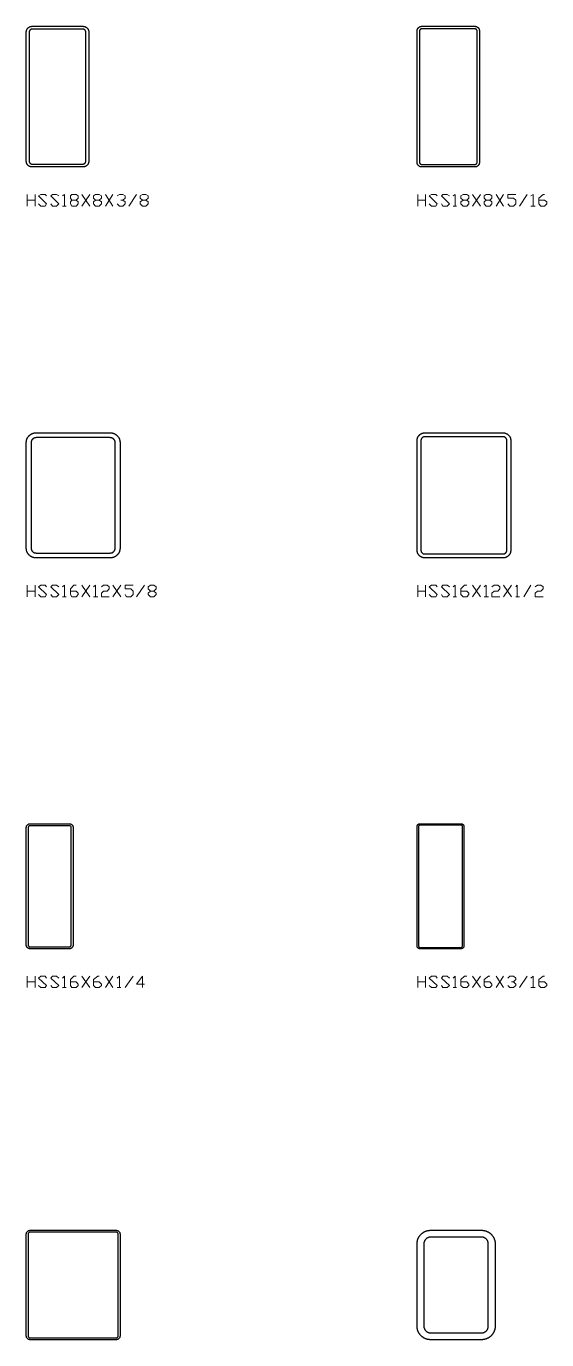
# Model space of a CAD drawing. Header units: inches. Extents: x 0 to 975, y -1305 to 34.
# Drawn here: x 250 to 316.6, y -450 to -282 of the extents above; entities that cross this region are included whole.
import ezdxf

# ---------------------------------------------------------------- set-up
doc = ezdxf.new("R2010")
doc.units = ezdxf.units.IN
doc.header["$MEASUREMENT"] = 0
doc.layers.add('AISC_STEEL', color=7, linetype='Continuous')

msp = doc.modelspace()

# ---------------------------------------------------------------- linework, layer by layer
at = {"color": 3, "lineweight": 0}
for p, q in [((250.11, -305), (250.11, -303.52)), ((251.12, -303.52), (251.12, -305)), ((257.12, -303.52), (258.13, -305)), ((257.12, -305), (258.13, -303.52)), ((260.16, -303.52), (261.08, -305)), ((260.16, -305), (261.08, -303.52)), ((263.11, -305), (264.12, -303.52)), ((300.09, -305), (300.09, -303.52)), ((301.1, -303.52), (301.1, -305)), ((307.1, -303.52), (308.11, -305)), ((307.1, -305), (308.11, -303.52)), ((310.14, -303.52), (311.06, -305)), ((310.14, -305), (311.06, -303.52)), ((313.09, -305), (314.11, -303.52)), ((250.11, -304.26), (251.12, -304.26)), ((254.63, -305), (255.09, -305)), ((300.09, -304.26), (301.1, -304.26)), ((304.61, -305), (305.07, -305)), ((314.57, -305), (315.12, -305)), ((250.11, -354.98), (250.11, -353.5)), ((250.11, -354.24), (251.12, -354.24)), ((251.12, -353.5), (251.12, -354.98)), ((257.12, -353.5), (258.13, -354.98)), ((257.12, -354.98), (258.13, -353.5)), ((261.08, -353.5), (262.1, -354.98)), ((261.08, -354.98), (262.1, -353.5)), ((264.12, -354.98), (265.14, -353.5)), ((300.09, -354.98), (300.09, -353.5)), ((300.09, -354.24), (301.1, -354.24)), ((301.1, -353.5), (301.1, -354.98)), ((307.1, -353.5), (308.11, -354.98)), ((307.1, -354.98), (308.11, -353.5)), ((311.06, -353.5), (312.08, -354.98)), ((311.06, -354.98), (312.08, -353.5)), ((313.65, -354.98), (314.57, -353.5)), ((254.63, -354.98), (255.09, -354.98)), ((258.59, -354.98), (259.14, -354.98)), ((304.61, -354.98), (305.07, -354.98)), ((308.57, -354.98), (309.13, -354.98)), ((312.63, -354.98), (313.09, -354.98)), ((250.11, -404.96), (250.11, -403.48)), ((250.11, -404.22), (251.12, -404.22)), ((251.12, -403.48), (251.12, -404.96)), ((257.12, -403.48), (258.13, -404.96)), ((257.12, -404.96), (258.13, -403.48)), ((260.16, -403.48), (261.08, -404.96)), ((260.16, -404.96), (261.08, -403.48)), ((262.65, -404.96), (263.66, -403.48)), ((300.09, -404.96), (300.09, -403.48)), ((300.09, -404.22), (301.1, -404.22)), ((301.1, -403.48), (301.1, -404.96)), ((307.1, -403.48), (308.11, -404.96)), ((307.1, -404.96), (308.11, -403.48)), ((310.14, -403.48), (311.06, -404.96)), ((310.14, -404.96), (311.06, -403.48)), ((313.09, -404.96), (314.11, -403.48)), ((254.63, -404.96), (255.09, -404.96)), ((261.63, -404.96), (262.1, -404.96)), ((304.61, -404.96), (305.07, -404.96)), ((314.57, -404.96), (315.12, -404.96))]:
    msp.add_line(p, q, dxfattribs=at)
for points in [[(251.58, -304.72), (251.86, -305), (252.41, -305), (252.6, -304.72), (251.58, -303.7), (251.86, -303.52), (252.41, -303.52), (252.6, -303.7)], [(253.15, -304.72), (253.34, -305), (253.89, -305), (254.17, -304.72), (253.15, -303.7), (253.34, -303.52), (253.89, -303.52), (254.17, -303.7)], [(254.63, -303.7), (254.9, -303.52), (254.9, -305)], [(256.38, -304.26), (256.66, -304.44), (256.66, -304.72), (256.38, -305), (255.83, -305), (255.64, -304.72), (255.64, -304.44), (255.83, -304.26), (256.38, -304.26), (256.66, -303.98), (256.66, -303.7), (256.38, -303.52), (255.83, -303.52), (255.64, -303.7), (255.64, -303.98), (255.83, -304.26)], [(259.33, -304.26), (259.61, -304.44), (259.61, -304.72), (259.33, -305), (258.87, -305), (258.59, -304.72), (258.59, -304.44), (258.87, -304.26), (259.33, -304.26), (259.61, -303.98), (259.61, -303.7), (259.33, -303.52), (258.87, -303.52), (258.59, -303.7), (258.59, -303.98), (258.87, -304.26)], [(261.63, -303.7), (261.91, -303.52), (262.37, -303.52), (262.65, -303.7), (262.65, -303.98), (262.37, -304.26), (262.1, -304.26)], [(265.32, -304.26), (265.6, -304.44), (265.6, -304.72), (265.32, -305), (264.86, -305), (264.59, -304.72), (264.59, -304.44), (264.86, -304.26), (265.32, -304.26), (265.6, -303.98), (265.6, -303.7), (265.32, -303.52), (264.86, -303.52), (264.59, -303.7), (264.59, -303.98), (264.86, -304.26)], [(301.56, -304.72), (301.84, -305), (302.39, -305), (302.58, -304.72), (301.56, -303.7), (301.84, -303.52), (302.39, -303.52), (302.58, -303.7)], [(303.13, -304.72), (303.32, -305), (303.87, -305), (304.15, -304.72), (303.13, -303.7), (303.32, -303.52), (303.87, -303.52), (304.15, -303.7)], [(304.61, -303.7), (304.88, -303.52), (304.88, -305)], [(306.36, -304.26), (306.64, -304.44), (306.64, -304.72), (306.36, -305), (305.9, -305), (305.62, -304.72), (305.62, -304.44), (305.9, -304.26), (306.36, -304.26), (306.64, -303.98), (306.64, -303.7), (306.36, -303.52), (305.9, -303.52), (305.62, -303.7), (305.62, -303.98), (305.9, -304.26)], [(309.31, -304.26), (309.59, -304.44), (309.59, -304.72), (309.31, -305), (308.85, -305), (308.57, -304.72), (308.57, -304.44), (308.85, -304.26), (309.31, -304.26), (309.59, -303.98), (309.59, -303.7), (309.31, -303.52), (308.85, -303.52), (308.57, -303.7), (308.57, -303.98), (308.85, -304.26)], [(311.62, -304.72), (311.89, -305), (312.35, -305), (312.63, -304.72), (312.63, -304.26), (312.35, -303.98), (311.62, -303.98), (311.62, -303.52), (312.63, -303.52)], [(314.57, -303.7), (314.84, -303.52), (314.84, -305)], [(315.58, -304.26), (316.32, -304.26), (316.6, -304.44), (316.6, -304.72), (316.32, -305), (315.86, -305), (315.58, -304.72), (315.58, -303.98), (316.13, -303.52), (316.32, -303.52)], [(262.37, -304.26), (262.65, -304.44), (262.65, -304.72), (262.37, -305), (261.91, -305), (261.63, -304.72)], [(251.58, -354.7), (251.86, -354.98), (252.41, -354.98), (252.6, -354.7), (251.58, -353.69), (251.86, -353.5), (252.41, -353.5), (252.6, -353.69)], [(253.15, -354.7), (253.34, -354.98), (253.89, -354.98), (254.17, -354.7), (253.15, -353.69), (253.34, -353.5), (253.89, -353.5), (254.17, -353.69)], [(254.63, -353.69), (254.9, -353.5), (254.9, -354.98)], [(255.64, -354.24), (256.38, -354.24), (256.66, -354.52), (256.66, -354.7), (256.38, -354.98), (255.83, -354.98), (255.64, -354.7), (255.64, -353.96), (256.1, -353.5), (256.38, -353.5)], [(258.59, -353.69), (258.87, -353.5), (258.87, -354.98)], [(259.61, -353.69), (259.88, -353.5), (260.34, -353.5), (260.62, -353.69), (260.62, -353.96), (260.34, -354.24), (259.88, -354.24), (259.61, -354.52), (259.61, -354.98), (260.62, -354.98)], [(262.65, -354.7), (262.83, -354.98), (263.39, -354.98), (263.66, -354.7), (263.66, -354.24), (263.39, -353.96), (262.65, -353.96), (262.65, -353.5), (263.66, -353.5)], [(266.34, -354.24), (266.61, -354.52), (266.61, -354.7), (266.34, -354.98), (265.88, -354.98), (265.6, -354.7), (265.6, -354.52), (265.88, -354.24), (266.34, -354.24), (266.61, -353.96), (266.61, -353.69), (266.34, -353.5), (265.88, -353.5), (265.6, -353.69), (265.6, -353.96), (265.88, -354.24)], [(301.56, -354.7), (301.84, -354.98), (302.39, -354.98), (302.58, -354.7), (301.56, -353.69), (301.84, -353.5), (302.39, -353.5), (302.58, -353.69)], [(303.13, -354.7), (303.32, -354.98), (303.87, -354.98), (304.15, -354.7), (303.13, -353.69), (303.32, -353.5), (303.87, -353.5), (304.15, -353.69)], [(304.61, -353.69), (304.88, -353.5), (304.88, -354.98)], [(305.62, -354.24), (306.36, -354.24), (306.64, -354.52), (306.64, -354.7), (306.36, -354.98), (305.9, -354.98), (305.62, -354.7), (305.62, -353.96), (306.08, -353.5), (306.36, -353.5)], [(308.57, -353.69), (308.85, -353.5), (308.85, -354.98)], [(309.59, -353.69), (309.86, -353.5), (310.33, -353.5), (310.6, -353.69), (310.6, -353.96), (310.33, -354.24), (309.86, -354.24), (309.59, -354.52), (309.59, -354.98), (310.6, -354.98)], [(312.63, -353.69), (312.82, -353.5), (312.82, -354.98)], [(315.12, -353.69), (315.4, -353.5), (315.86, -353.5), (316.13, -353.69), (316.13, -353.96), (315.86, -354.24), (315.4, -354.24), (315.12, -354.52), (315.12, -354.98), (316.13, -354.98)], [(251.58, -404.68), (251.86, -404.96), (252.41, -404.96), (252.6, -404.68), (251.58, -403.76), (251.86, -403.48), (252.41, -403.48), (252.6, -403.76)], [(253.15, -404.68), (253.34, -404.96), (253.89, -404.96), (254.17, -404.68), (253.15, -403.76), (253.34, -403.48), (253.89, -403.48), (254.17, -403.76)], [(254.63, -403.76), (254.9, -403.48), (254.9, -404.96)], [(255.64, -404.22), (256.38, -404.22), (256.66, -404.5), (256.66, -404.68), (256.38, -404.96), (255.83, -404.96), (255.64, -404.68), (255.64, -403.94), (256.1, -403.48), (256.38, -403.48)], [(258.59, -404.22), (259.33, -404.22), (259.61, -404.5), (259.61, -404.68), (259.33, -404.96), (258.87, -404.96), (258.59, -404.68), (258.59, -403.94), (259.14, -403.48), (259.33, -403.48)], [(261.63, -403.76), (261.91, -403.48), (261.91, -404.96)], [(265.14, -404.5), (264.12, -404.5), (264.86, -403.48), (264.86, -404.96)], [(301.56, -404.68), (301.84, -404.96), (302.39, -404.96), (302.58, -404.68), (301.56, -403.76), (301.84, -403.48), (302.39, -403.48), (302.58, -403.76)], [(303.13, -404.68), (303.32, -404.96), (303.87, -404.96), (304.15, -404.68), (303.13, -403.76), (303.32, -403.48), (303.87, -403.48), (304.15, -403.76)], [(304.61, -403.76), (304.88, -403.48), (304.88, -404.96)], [(305.62, -404.22), (306.36, -404.22), (306.64, -404.5), (306.64, -404.68), (306.36, -404.96), (305.9, -404.96), (305.62, -404.68), (305.62, -403.94), (306.08, -403.48), (306.36, -403.48)], [(308.57, -404.22), (309.31, -404.22), (309.59, -404.5), (309.59, -404.68), (309.31, -404.96), (308.85, -404.96), (308.57, -404.68), (308.57, -403.94), (309.13, -403.48), (309.31, -403.48)], [(311.62, -403.76), (311.89, -403.48), (312.35, -403.48), (312.63, -403.76), (312.63, -403.94), (312.35, -404.22), (312.08, -404.22)], [(312.35, -404.22), (312.63, -404.5), (312.63, -404.68), (312.35, -404.96), (311.89, -404.96), (311.62, -404.68)], [(314.57, -403.76), (314.84, -403.48), (314.84, -404.96)], [(315.58, -404.22), (316.32, -404.22), (316.6, -404.5), (316.6, -404.68), (316.32, -404.96), (315.86, -404.96), (315.58, -404.68), (315.58, -403.94), (316.13, -403.48), (316.32, -403.48)]]:
    msp.add_lwpolyline(points, dxfattribs=at)
at = {"layer": 'AISC_STEEL'}
for points in [[(257.25, -282), (257.28, -282), (257.31, -282), (257.34, -282.01), (257.37, -282.01), (257.4, -282.01), (257.43, -282.02), (257.45, -282.03), (257.48, -282.04), (257.51, -282.05), (257.54, -282.06), (257.56, -282.07), (257.59, -282.08), (257.62, -282.1), (257.64, -282.11), (257.67, -282.13), (257.69, -282.14), (257.71, -282.16), (257.74, -282.18), (257.76, -282.2), (257.78, -282.22), (257.8, -282.24), (257.82, -282.26), (257.84, -282.29), (257.86, -282.31), (257.87, -282.33), (257.89, -282.36), (257.9, -282.38), (257.92, -282.41), (257.93, -282.44), (257.94, -282.46), (257.95, -282.49), (257.96, -282.52), (257.97, -282.55), (257.98, -282.57), (257.99, -282.6), (257.99, -282.63), (257.99, -282.66), (258, -282.69), (258, -282.72), (258, -282.75), (258, -299.25), (258, -299.28), (258, -299.31), (257.99, -299.34), (257.99, -299.37), (257.99, -299.4), (257.98, -299.43), (257.97, -299.45), (257.96, -299.48), (257.95, -299.51), (257.94, -299.54), (257.93, -299.56), (257.92, -299.59), (257.9, -299.62), (257.89, -299.64), (257.87, -299.67), (257.86, -299.69), (257.84, -299.71), (257.82, -299.74), (257.8, -299.76), (257.78, -299.78), (257.76, -299.8), (257.74, -299.82), (257.71, -299.84), (257.69, -299.86), (257.67, -299.87), (257.64, -299.89), (257.62, -299.9), (257.59, -299.92), (257.56, -299.93), (257.54, -299.94), (257.51, -299.95), (257.48, -299.96), (257.45, -299.97), (257.43, -299.98), (257.4, -299.99), (257.37, -299.99), (257.34, -299.99), (257.31, -300), (257.28, -300), (257.25, -300), (250.75, -300), (250.72, -300), (250.69, -300), (250.66, -299.99), (250.63, -299.99), (250.6, -299.99), (250.57, -299.98), (250.55, -299.97), (250.52, -299.96), (250.49, -299.95), (250.46, -299.94), (250.44, -299.93), (250.41, -299.92), (250.38, -299.9), (250.36, -299.89), (250.33, -299.87), (250.31, -299.86), (250.29, -299.84), (250.26, -299.82), (250.24, -299.8), (250.22, -299.78), (250.2, -299.76), (250.18, -299.74), (250.16, -299.71), (250.14, -299.69), (250.13, -299.67), (250.11, -299.64), (250.1, -299.62), (250.08, -299.59), (250.07, -299.56), (250.06, -299.54), (250.05, -299.51), (250.04, -299.48), (250.03, -299.45), (250.02, -299.43), (250.01, -299.4), (250.01, -299.37), (250.01, -299.34), (250, -299.31), (250, -299.28), (250, -299.25), (250, -282.75), (250, -282.72), (250, -282.69), (250.01, -282.66), (250.01, -282.63), (250.01, -282.6), (250.02, -282.57), (250.03, -282.55), (250.04, -282.52), (250.05, -282.49), (250.06, -282.46), (250.07, -282.44), (250.08, -282.41), (250.1, -282.38), (250.11, -282.36), (250.13, -282.33), (250.14, -282.31), (250.16, -282.29), (250.18, -282.26), (250.2, -282.24), (250.22, -282.22), (250.24, -282.2), (250.26, -282.18), (250.29, -282.16), (250.31, -282.14), (250.33, -282.13), (250.36, -282.11), (250.38, -282.1), (250.41, -282.08), (250.44, -282.07), (250.46, -282.06), (250.49, -282.05), (250.52, -282.04), (250.55, -282.03), (250.57, -282.02), (250.6, -282.01), (250.63, -282.01), (250.66, -282.01), (250.69, -282), (250.72, -282), (250.75, -282)], [(307.38, -282), (307.4, -282), (307.43, -282), (307.46, -282.01), (307.49, -282.01), (307.52, -282.02), (307.55, -282.03), (307.58, -282.03), (307.61, -282.04), (307.63, -282.06), (307.66, -282.07), (307.69, -282.08), (307.71, -282.1), (307.74, -282.12), (307.76, -282.13), (307.78, -282.15), (307.81, -282.17), (307.83, -282.19), (307.85, -282.22), (307.87, -282.24), (307.88, -282.26), (307.9, -282.29), (307.92, -282.31), (307.93, -282.34), (307.94, -282.37), (307.96, -282.39), (307.97, -282.42), (307.97, -282.45), (307.98, -282.48), (307.99, -282.51), (307.99, -282.54), (308, -282.57), (308, -282.6), (308, -282.62), (308, -299.38), (308, -299.4), (308, -299.43), (307.99, -299.46), (307.99, -299.49), (307.98, -299.52), (307.97, -299.55), (307.97, -299.58), (307.96, -299.61), (307.94, -299.63), (307.93, -299.66), (307.92, -299.69), (307.9, -299.71), (307.88, -299.74), (307.87, -299.76), (307.85, -299.78), (307.83, -299.81), (307.81, -299.83), (307.78, -299.85), (307.76, -299.87), (307.74, -299.88), (307.71, -299.9), (307.69, -299.92), (307.66, -299.93), (307.63, -299.94), (307.61, -299.96), (307.58, -299.97), (307.55, -299.97), (307.52, -299.98), (307.49, -299.99), (307.46, -299.99), (307.43, -300), (307.4, -300), (307.38, -300), (300.62, -300), (300.6, -300), (300.57, -300), (300.54, -299.99), (300.51, -299.99), (300.48, -299.98), (300.45, -299.97), (300.42, -299.97), (300.39, -299.96), (300.37, -299.94), (300.34, -299.93), (300.31, -299.92), (300.29, -299.9), (300.26, -299.88), (300.24, -299.87), (300.22, -299.85), (300.19, -299.83), (300.17, -299.81), (300.15, -299.78), (300.13, -299.76), (300.12, -299.74), (300.1, -299.71), (300.08, -299.69), (300.07, -299.66), (300.06, -299.63), (300.04, -299.61), (300.03, -299.58), (300.03, -299.55), (300.02, -299.52), (300.01, -299.49), (300.01, -299.46), (300, -299.43), (300, -299.4), (300, -299.38), (300, -282.62), (300, -282.6), (300, -282.57), (300.01, -282.54), (300.01, -282.51), (300.02, -282.48), (300.03, -282.45), (300.03, -282.42), (300.04, -282.39), (300.06, -282.37), (300.07, -282.34), (300.08, -282.31), (300.1, -282.29), (300.12, -282.26), (300.13, -282.24), (300.15, -282.22), (300.17, -282.19), (300.19, -282.17), (300.22, -282.15), (300.24, -282.13), (300.26, -282.12), (300.29, -282.1), (300.31, -282.08), (300.34, -282.07), (300.37, -282.06), (300.39, -282.04), (300.42, -282.03), (300.45, -282.03), (300.48, -282.02), (300.51, -282.01), (300.54, -282.01), (300.57, -282), (300.6, -282), (300.62, -282)], [(250.75, -282.38), (250.72, -282.38), (250.69, -282.38), (250.66, -282.39), (250.63, -282.39), (250.61, -282.4), (250.58, -282.42), (250.55, -282.43), (250.53, -282.45), (250.51, -282.46), (250.48, -282.48), (250.46, -282.51), (250.45, -282.53), (250.43, -282.55), (250.42, -282.58), (250.4, -282.61), (250.39, -282.63), (250.39, -282.66), (250.38, -282.69), (250.38, -282.72), (250.38, -282.75), (250.38, -299.25), (250.38, -299.28), (250.38, -299.31), (250.39, -299.34), (250.39, -299.37), (250.4, -299.39), (250.42, -299.42), (250.43, -299.45), (250.45, -299.47), (250.46, -299.49), (250.48, -299.52), (250.51, -299.54), (250.53, -299.55), (250.55, -299.57), (250.58, -299.58), (250.61, -299.6), (250.63, -299.61), (250.66, -299.61), (250.69, -299.62), (250.72, -299.62), (250.75, -299.62), (257.25, -299.62), (257.28, -299.62), (257.31, -299.62), (257.34, -299.61), (257.37, -299.61), (257.39, -299.6), (257.42, -299.58), (257.45, -299.57), (257.47, -299.55), (257.49, -299.54), (257.52, -299.52), (257.54, -299.49), (257.55, -299.47), (257.57, -299.45), (257.58, -299.42), (257.6, -299.39), (257.61, -299.37), (257.61, -299.34), (257.62, -299.31), (257.62, -299.28), (257.62, -299.25), (257.62, -282.75), (257.62, -282.72), (257.62, -282.69), (257.61, -282.66), (257.61, -282.63), (257.6, -282.61), (257.58, -282.58), (257.57, -282.55), (257.55, -282.53), (257.54, -282.51), (257.52, -282.48), (257.49, -282.46), (257.47, -282.45), (257.45, -282.43), (257.42, -282.42), (257.39, -282.4), (257.37, -282.39), (257.34, -282.39), (257.31, -282.38), (257.28, -282.38), (257.25, -282.38)], [(300.62, -282.31), (300.6, -282.31), (300.57, -282.32), (300.54, -282.32), (300.51, -282.33), (300.49, -282.35), (300.46, -282.36), (300.44, -282.38), (300.41, -282.39), (300.39, -282.41), (300.38, -282.44), (300.36, -282.46), (300.35, -282.49), (300.33, -282.51), (300.32, -282.54), (300.32, -282.57), (300.31, -282.6), (300.31, -282.62), (300.31, -299.38), (300.31, -299.4), (300.32, -299.43), (300.32, -299.46), (300.33, -299.49), (300.35, -299.51), (300.36, -299.54), (300.38, -299.56), (300.39, -299.59), (300.41, -299.61), (300.44, -299.62), (300.46, -299.64), (300.49, -299.65), (300.51, -299.67), (300.54, -299.68), (300.57, -299.68), (300.6, -299.69), (300.62, -299.69), (307.38, -299.69), (307.4, -299.69), (307.43, -299.68), (307.46, -299.68), (307.49, -299.67), (307.51, -299.65), (307.54, -299.64), (307.56, -299.62), (307.59, -299.61), (307.61, -299.59), (307.62, -299.56), (307.64, -299.54), (307.65, -299.51), (307.67, -299.49), (307.68, -299.46), (307.68, -299.43), (307.69, -299.4), (307.69, -299.38), (307.69, -282.62), (307.69, -282.6), (307.68, -282.57), (307.68, -282.54), (307.67, -282.51), (307.65, -282.49), (307.64, -282.46), (307.62, -282.44), (307.61, -282.41), (307.59, -282.39), (307.56, -282.38), (307.54, -282.36), (307.51, -282.35), (307.49, -282.33), (307.46, -282.32), (307.43, -282.32), (307.4, -282.31), (307.38, -282.31)], [(260.75, -334), (260.78, -334), (260.81, -334), (260.84, -334), (260.87, -334.01), (260.9, -334.01), (260.93, -334.01), (260.96, -334.02), (260.99, -334.02), (261.02, -334.03), (261.04, -334.04), (261.07, -334.04), (261.1, -334.05), (261.13, -334.06), (261.16, -334.07), (261.19, -334.08), (261.21, -334.09), (261.24, -334.1), (261.27, -334.11), (261.3, -334.13), (261.32, -334.14), (261.35, -334.15), (261.38, -334.17), (261.4, -334.18), (261.43, -334.2), (261.45, -334.21), (261.48, -334.23), (261.5, -334.25), (261.52, -334.27), (261.55, -334.29), (261.57, -334.31), (261.59, -334.33), (261.61, -334.35), (261.63, -334.37), (261.65, -334.39), (261.67, -334.41), (261.69, -334.43), (261.71, -334.45), (261.73, -334.48), (261.75, -334.5), (261.77, -334.52), (261.79, -334.55), (261.8, -334.57), (261.82, -334.6), (261.83, -334.62), (261.85, -334.65), (261.86, -334.68), (261.87, -334.7), (261.89, -334.73), (261.9, -334.76), (261.91, -334.79), (261.92, -334.81), (261.93, -334.84), (261.94, -334.87), (261.95, -334.9), (261.96, -334.93), (261.96, -334.96), (261.97, -334.98), (261.98, -335.01), (261.98, -335.04), (261.99, -335.07), (261.99, -335.1), (261.99, -335.13), (262, -335.16), (262, -335.19), (262, -335.22), (262, -335.25), (262, -348.75), (262, -348.78), (262, -348.81), (262, -348.84), (261.99, -348.87), (261.99, -348.9), (261.99, -348.93), (261.98, -348.96), (261.98, -348.99), (261.97, -349.02), (261.96, -349.04), (261.96, -349.07), (261.95, -349.1), (261.94, -349.13), (261.93, -349.16), (261.92, -349.19), (261.91, -349.21), (261.9, -349.24), (261.89, -349.27), (261.87, -349.3), (261.86, -349.32), (261.85, -349.35), (261.83, -349.38), (261.82, -349.4), (261.8, -349.43), (261.79, -349.45), (261.77, -349.48), (261.75, -349.5), (261.73, -349.52), (261.71, -349.55), (261.69, -349.57), (261.67, -349.59), (261.65, -349.61), (261.63, -349.63), (261.61, -349.65), (261.59, -349.67), (261.57, -349.69), (261.55, -349.71), (261.52, -349.73), (261.5, -349.75), (261.48, -349.77), (261.45, -349.79), (261.43, -349.8), (261.4, -349.82), (261.38, -349.83), (261.35, -349.85), (261.32, -349.86), (261.3, -349.87), (261.27, -349.89), (261.24, -349.9), (261.21, -349.91), (261.19, -349.92), (261.16, -349.93), (261.13, -349.94), (261.1, -349.95), (261.07, -349.96), (261.04, -349.96), (261.02, -349.97), (260.99, -349.98), (260.96, -349.98), (260.93, -349.99), (260.9, -349.99), (260.87, -349.99), (260.84, -350), (260.81, -350), (260.78, -350), (260.75, -350), (251.25, -350), (251.22, -350), (251.19, -350), (251.16, -350), (251.13, -349.99), (251.1, -349.99), (251.07, -349.99), (251.04, -349.98), (251.01, -349.98), (250.98, -349.97), (250.96, -349.96), (250.93, -349.96), (250.9, -349.95), (250.87, -349.94), (250.84, -349.93), (250.81, -349.92), (250.79, -349.91), (250.76, -349.9), (250.73, -349.89), (250.7, -349.87), (250.68, -349.86), (250.65, -349.85), (250.62, -349.83), (250.6, -349.82), (250.57, -349.8), (250.55, -349.79), (250.52, -349.77), (250.5, -349.75), (250.48, -349.73), (250.45, -349.71), (250.43, -349.69), (250.41, -349.67), (250.39, -349.65), (250.37, -349.63), (250.35, -349.61), (250.33, -349.59), (250.31, -349.57), (250.29, -349.55), (250.27, -349.52), (250.25, -349.5), (250.23, -349.48), (250.21, -349.45), (250.2, -349.43), (250.18, -349.4), (250.17, -349.38), (250.15, -349.35), (250.14, -349.32), (250.13, -349.3), (250.11, -349.27), (250.1, -349.24), (250.09, -349.21), (250.08, -349.19), (250.07, -349.16), (250.06, -349.13), (250.05, -349.1), (250.04, -349.07), (250.04, -349.04), (250.03, -349.02), (250.02, -348.99), (250.02, -348.96), (250.01, -348.93), (250.01, -348.9), (250.01, -348.87), (250, -348.84), (250, -348.81), (250, -348.78), (250, -348.75), (250, -335.25), (250, -335.22), (250, -335.19), (250, -335.16), (250.01, -335.13), (250.01, -335.1), (250.01, -335.07), (250.02, -335.04), (250.02, -335.01), (250.03, -334.98), (250.04, -334.96), (250.04, -334.93), (250.05, -334.9), (250.06, -334.87), (250.07, -334.84), (250.08, -334.81), (250.09, -334.79), (250.1, -334.76), (250.11, -334.73), (250.13, -334.7), (250.14, -334.68), (250.15, -334.65), (250.17, -334.62), (250.18, -334.6), (250.2, -334.57), (250.21, -334.55), (250.23, -334.52), (250.25, -334.5), (250.27, -334.48), (250.29, -334.45), (250.31, -334.43), (250.33, -334.41), (250.35, -334.39), (250.37, -334.37), (250.39, -334.35), (250.41, -334.33), (250.43, -334.31), (250.45, -334.29), (250.48, -334.27), (250.5, -334.25), (250.52, -334.23), (250.55, -334.21), (250.57, -334.2), (250.6, -334.18), (250.62, -334.17), (250.65, -334.15), (250.68, -334.14), (250.7, -334.13), (250.73, -334.11), (250.76, -334.1), (250.79, -334.09), (250.81, -334.08), (250.84, -334.07), (250.87, -334.06), (250.9, -334.05), (250.93, -334.04), (250.96, -334.04), (250.98, -334.03), (251.01, -334.02), (251.04, -334.02), (251.07, -334.01), (251.1, -334.01), (251.13, -334.01), (251.16, -334), (251.19, -334), (251.22, -334), (251.25, -334)], [(311, -334), (311.03, -334), (311.06, -334), (311.09, -334), (311.12, -334.01), (311.15, -334.01), (311.18, -334.02), (311.21, -334.02), (311.23, -334.03), (311.26, -334.04), (311.29, -334.04), (311.32, -334.05), (311.35, -334.06), (311.38, -334.07), (311.4, -334.08), (311.43, -334.1), (311.46, -334.11), (311.48, -334.12), (311.51, -334.14), (311.53, -334.15), (311.56, -334.17), (311.58, -334.19), (311.61, -334.21), (311.63, -334.22), (311.65, -334.24), (311.67, -334.26), (311.7, -334.28), (311.72, -334.3), (311.74, -334.33), (311.76, -334.35), (311.78, -334.37), (311.79, -334.39), (311.81, -334.42), (311.83, -334.44), (311.85, -334.47), (311.86, -334.49), (311.88, -334.52), (311.89, -334.54), (311.9, -334.57), (311.92, -334.6), (311.93, -334.62), (311.94, -334.65), (311.95, -334.68), (311.96, -334.71), (311.96, -334.74), (311.97, -334.77), (311.98, -334.79), (311.98, -334.82), (311.99, -334.85), (311.99, -334.88), (312, -334.91), (312, -334.94), (312, -334.97), (312, -335), (312, -349), (312, -349.03), (312, -349.06), (312, -349.09), (311.99, -349.12), (311.99, -349.15), (311.98, -349.18), (311.98, -349.21), (311.97, -349.23), (311.96, -349.26), (311.96, -349.29), (311.95, -349.32), (311.94, -349.35), (311.93, -349.38), (311.92, -349.4), (311.9, -349.43), (311.89, -349.46), (311.88, -349.48), (311.86, -349.51), (311.85, -349.53), (311.83, -349.56), (311.81, -349.58), (311.79, -349.61), (311.78, -349.63), (311.76, -349.65), (311.74, -349.67), (311.72, -349.7), (311.7, -349.72), (311.67, -349.74), (311.65, -349.76), (311.63, -349.78), (311.61, -349.79), (311.58, -349.81), (311.56, -349.83), (311.53, -349.85), (311.51, -349.86), (311.48, -349.88), (311.46, -349.89), (311.43, -349.9), (311.4, -349.92), (311.38, -349.93), (311.35, -349.94), (311.32, -349.95), (311.29, -349.96), (311.26, -349.96), (311.23, -349.97), (311.21, -349.98), (311.18, -349.98), (311.15, -349.99), (311.12, -349.99), (311.09, -350), (311.06, -350), (311.03, -350), (311, -350), (301, -350), (300.97, -350), (300.94, -350), (300.91, -350), (300.88, -349.99), (300.85, -349.99), (300.82, -349.98), (300.79, -349.98), (300.77, -349.97), (300.74, -349.96), (300.71, -349.96), (300.68, -349.95), (300.65, -349.94), (300.62, -349.93), (300.6, -349.92), (300.57, -349.9), (300.54, -349.89), (300.52, -349.88), (300.49, -349.86), (300.47, -349.85), (300.44, -349.83), (300.42, -349.81), (300.39, -349.79), (300.37, -349.78), (300.35, -349.76), (300.33, -349.74), (300.3, -349.72), (300.28, -349.7), (300.26, -349.67), (300.24, -349.65), (300.22, -349.63), (300.21, -349.61), (300.19, -349.58), (300.17, -349.56), (300.15, -349.53), (300.14, -349.51), (300.12, -349.48), (300.11, -349.46), (300.1, -349.43), (300.08, -349.4), (300.07, -349.38), (300.06, -349.35), (300.05, -349.32), (300.04, -349.29), (300.04, -349.26), (300.03, -349.23), (300.02, -349.21), (300.02, -349.18), (300.01, -349.15), (300.01, -349.12), (300, -349.09), (300, -349.06), (300, -349.03), (300, -349), (300, -335), (300, -334.97), (300, -334.94), (300, -334.91), (300.01, -334.88), (300.01, -334.85), (300.02, -334.82), (300.02, -334.79), (300.03, -334.77), (300.04, -334.74), (300.04, -334.71), (300.05, -334.68), (300.06, -334.65), (300.07, -334.62), (300.08, -334.6), (300.1, -334.57), (300.11, -334.54), (300.12, -334.52), (300.14, -334.49), (300.15, -334.47), (300.17, -334.44), (300.19, -334.42), (300.21, -334.39), (300.22, -334.37), (300.24, -334.35), (300.26, -334.33), (300.28, -334.3), (300.3, -334.28), (300.33, -334.26), (300.35, -334.24), (300.37, -334.22), (300.39, -334.21), (300.42, -334.19), (300.44, -334.17), (300.47, -334.15), (300.49, -334.14), (300.52, -334.12), (300.54, -334.11), (300.57, -334.1), (300.6, -334.08), (300.62, -334.07), (300.65, -334.06), (300.68, -334.05), (300.71, -334.04), (300.74, -334.04), (300.77, -334.03), (300.79, -334.02), (300.82, -334.02), (300.85, -334.01), (300.88, -334.01), (300.91, -334), (300.94, -334), (300.97, -334), (301, -334)], [(251.25, -334.62), (251.22, -334.63), (251.19, -334.63), (251.16, -334.63), (251.13, -334.64), (251.1, -334.64), (251.07, -334.65), (251.05, -334.66), (251.02, -334.67), (250.99, -334.68), (250.96, -334.69), (250.94, -334.71), (250.91, -334.72), (250.89, -334.74), (250.86, -334.76), (250.84, -334.78), (250.82, -334.8), (250.8, -334.82), (250.78, -334.84), (250.76, -334.86), (250.74, -334.89), (250.72, -334.91), (250.71, -334.94), (250.69, -334.96), (250.68, -334.99), (250.67, -335.02), (250.66, -335.05), (250.65, -335.07), (250.64, -335.1), (250.64, -335.13), (250.63, -335.16), (250.63, -335.19), (250.63, -335.22), (250.62, -335.25), (250.62, -348.75), (250.63, -348.78), (250.63, -348.81), (250.63, -348.84), (250.64, -348.87), (250.64, -348.9), (250.65, -348.93), (250.66, -348.95), (250.67, -348.98), (250.68, -349.01), (250.69, -349.04), (250.71, -349.06), (250.72, -349.09), (250.74, -349.11), (250.76, -349.14), (250.78, -349.16), (250.8, -349.18), (250.82, -349.2), (250.84, -349.22), (250.86, -349.24), (250.89, -349.26), (250.91, -349.28), (250.94, -349.29), (250.96, -349.31), (250.99, -349.32), (251.02, -349.33), (251.05, -349.34), (251.07, -349.35), (251.1, -349.36), (251.13, -349.36), (251.16, -349.37), (251.19, -349.37), (251.22, -349.37), (251.25, -349.38), (260.75, -349.38), (260.78, -349.37), (260.81, -349.37), (260.84, -349.37), (260.87, -349.36), (260.9, -349.36), (260.93, -349.35), (260.95, -349.34), (260.98, -349.33), (261.01, -349.32), (261.04, -349.31), (261.06, -349.29), (261.09, -349.28), (261.11, -349.26), (261.14, -349.24), (261.16, -349.22), (261.18, -349.2), (261.2, -349.18), (261.22, -349.16), (261.24, -349.14), (261.26, -349.11), (261.28, -349.09), (261.29, -349.06), (261.31, -349.04), (261.32, -349.01), (261.33, -348.98), (261.34, -348.95), (261.35, -348.93), (261.36, -348.9), (261.36, -348.87), (261.37, -348.84), (261.37, -348.81), (261.37, -348.78), (261.38, -348.75), (261.38, -335.25), (261.37, -335.22), (261.37, -335.19), (261.37, -335.16), (261.36, -335.13), (261.36, -335.1), (261.35, -335.07), (261.34, -335.05), (261.33, -335.02), (261.32, -334.99), (261.31, -334.96), (261.29, -334.94), (261.28, -334.91), (261.26, -334.89), (261.24, -334.86), (261.22, -334.84), (261.2, -334.82), (261.18, -334.8), (261.16, -334.78), (261.14, -334.76), (261.11, -334.74), (261.09, -334.72), (261.06, -334.71), (261.04, -334.69), (261.01, -334.68), (260.98, -334.67), (260.95, -334.66), (260.93, -334.65), (260.9, -334.64), (260.87, -334.64), (260.84, -334.63), (260.81, -334.63), (260.78, -334.63), (260.75, -334.62)], [(301, -334.5), (300.97, -334.5), (300.94, -334.5), (300.91, -334.51), (300.88, -334.51), (300.86, -334.52), (300.83, -334.53), (300.8, -334.54), (300.78, -334.55), (300.75, -334.57), (300.73, -334.58), (300.7, -334.6), (300.68, -334.62), (300.66, -334.64), (300.64, -334.66), (300.62, -334.68), (300.6, -334.7), (300.58, -334.73), (300.57, -334.75), (300.55, -334.78), (300.54, -334.8), (300.53, -334.83), (300.52, -334.86), (300.51, -334.88), (300.51, -334.91), (300.5, -334.94), (300.5, -334.97), (300.5, -335), (300.5, -349), (300.5, -349.03), (300.5, -349.06), (300.51, -349.09), (300.51, -349.12), (300.52, -349.14), (300.53, -349.17), (300.54, -349.2), (300.55, -349.22), (300.57, -349.25), (300.58, -349.27), (300.6, -349.3), (300.62, -349.32), (300.64, -349.34), (300.66, -349.36), (300.68, -349.38), (300.7, -349.4), (300.73, -349.42), (300.75, -349.43), (300.78, -349.45), (300.8, -349.46), (300.83, -349.47), (300.86, -349.48), (300.88, -349.49), (300.91, -349.49), (300.94, -349.5), (300.97, -349.5), (301, -349.5), (311, -349.5), (311.03, -349.5), (311.06, -349.5), (311.09, -349.49), (311.12, -349.49), (311.14, -349.48), (311.17, -349.47), (311.2, -349.46), (311.22, -349.45), (311.25, -349.43), (311.27, -349.42), (311.3, -349.4), (311.32, -349.38), (311.34, -349.36), (311.36, -349.34), (311.38, -349.32), (311.4, -349.3), (311.42, -349.27), (311.43, -349.25), (311.45, -349.22), (311.46, -349.2), (311.47, -349.17), (311.48, -349.14), (311.49, -349.12), (311.49, -349.09), (311.5, -349.06), (311.5, -349.03), (311.5, -349), (311.5, -335), (311.5, -334.97), (311.5, -334.94), (311.49, -334.91), (311.49, -334.88), (311.48, -334.86), (311.47, -334.83), (311.46, -334.8), (311.45, -334.78), (311.43, -334.75), (311.42, -334.73), (311.4, -334.7), (311.38, -334.68), (311.36, -334.66), (311.34, -334.64), (311.32, -334.62), (311.3, -334.6), (311.27, -334.58), (311.25, -334.57), (311.22, -334.55), (311.2, -334.54), (311.17, -334.53), (311.14, -334.52), (311.12, -334.51), (311.09, -334.51), (311.06, -334.5), (311.03, -334.5), (311, -334.5)], [(255.5, -384), (255.53, -384), (255.56, -384), (255.59, -384.01), (255.62, -384.01), (255.64, -384.02), (255.67, -384.03), (255.7, -384.04), (255.72, -384.05), (255.75, -384.07), (255.77, -384.08), (255.8, -384.1), (255.82, -384.12), (255.84, -384.14), (255.86, -384.16), (255.88, -384.18), (255.9, -384.2), (255.92, -384.23), (255.93, -384.25), (255.95, -384.28), (255.96, -384.3), (255.97, -384.33), (255.98, -384.36), (255.99, -384.38), (255.99, -384.41), (256, -384.44), (256, -384.47), (256, -384.5), (256, -399.5), (256, -399.53), (256, -399.56), (255.99, -399.59), (255.99, -399.62), (255.98, -399.64), (255.97, -399.67), (255.96, -399.7), (255.95, -399.72), (255.93, -399.75), (255.92, -399.77), (255.9, -399.8), (255.88, -399.82), (255.86, -399.84), (255.84, -399.86), (255.82, -399.88), (255.8, -399.9), (255.77, -399.92), (255.75, -399.93), (255.72, -399.95), (255.7, -399.96), (255.67, -399.97), (255.64, -399.98), (255.62, -399.99), (255.59, -399.99), (255.56, -400), (255.53, -400), (255.5, -400), (250.5, -400), (250.47, -400), (250.44, -400), (250.41, -399.99), (250.38, -399.99), (250.36, -399.98), (250.33, -399.97), (250.3, -399.96), (250.28, -399.95), (250.25, -399.93), (250.23, -399.92), (250.2, -399.9), (250.18, -399.88), (250.16, -399.86), (250.14, -399.84), (250.12, -399.82), (250.1, -399.8), (250.08, -399.77), (250.07, -399.75), (250.05, -399.72), (250.04, -399.7), (250.03, -399.67), (250.02, -399.64), (250.01, -399.62), (250.01, -399.59), (250, -399.56), (250, -399.53), (250, -399.5), (250, -384.5), (250, -384.47), (250, -384.44), (250.01, -384.41), (250.01, -384.38), (250.02, -384.36), (250.03, -384.33), (250.04, -384.3), (250.05, -384.28), (250.07, -384.25), (250.08, -384.23), (250.1, -384.2), (250.12, -384.18), (250.14, -384.16), (250.16, -384.14), (250.18, -384.12), (250.2, -384.1), (250.23, -384.08), (250.25, -384.07), (250.28, -384.05), (250.3, -384.04), (250.33, -384.03), (250.36, -384.02), (250.38, -384.01), (250.41, -384.01), (250.44, -384), (250.47, -384), (250.5, -384)], [(250.5, -384.25), (250.47, -384.25), (250.44, -384.26), (250.42, -384.26), (250.39, -384.27), (250.37, -384.29), (250.34, -384.3), (250.32, -384.32), (250.3, -384.34), (250.29, -384.37), (250.27, -384.39), (250.26, -384.42), (250.26, -384.44), (250.25, -384.47), (250.25, -384.5), (250.25, -399.5), (250.25, -399.53), (250.26, -399.56), (250.26, -399.58), (250.27, -399.61), (250.29, -399.63), (250.3, -399.66), (250.32, -399.68), (250.34, -399.7), (250.37, -399.71), (250.39, -399.73), (250.42, -399.74), (250.44, -399.74), (250.47, -399.75), (250.5, -399.75), (255.5, -399.75), (255.53, -399.75), (255.56, -399.74), (255.58, -399.74), (255.61, -399.73), (255.63, -399.71), (255.66, -399.7), (255.68, -399.68), (255.7, -399.66), (255.71, -399.63), (255.73, -399.61), (255.74, -399.58), (255.74, -399.56), (255.75, -399.53), (255.75, -399.5), (255.75, -384.5), (255.75, -384.47), (255.74, -384.44), (255.74, -384.42), (255.73, -384.39), (255.71, -384.37), (255.7, -384.34), (255.68, -384.32), (255.66, -384.3), (255.63, -384.29), (255.61, -384.27), (255.58, -384.26), (255.56, -384.26), (255.53, -384.25), (255.5, -384.25)], [(305.62, -384), (305.65, -384), (305.68, -384), (305.71, -384.01), (305.74, -384.02), (305.77, -384.03), (305.8, -384.04), (305.82, -384.06), (305.85, -384.07), (305.87, -384.09), (305.89, -384.11), (305.91, -384.13), (305.93, -384.15), (305.94, -384.18), (305.96, -384.2), (305.97, -384.23), (305.98, -384.26), (305.99, -384.29), (306, -384.32), (306, -384.35), (306, -384.38), (306, -399.62), (306, -399.65), (306, -399.68), (305.99, -399.71), (305.98, -399.74), (305.97, -399.77), (305.96, -399.8), (305.94, -399.82), (305.93, -399.85), (305.91, -399.87), (305.89, -399.89), (305.87, -399.91), (305.85, -399.93), (305.82, -399.94), (305.8, -399.96), (305.77, -399.97), (305.74, -399.98), (305.71, -399.99), (305.68, -400), (305.65, -400), (305.62, -400), (300.38, -400), (300.35, -400), (300.32, -400), (300.29, -399.99), (300.26, -399.98), (300.23, -399.97), (300.2, -399.96), (300.18, -399.94), (300.15, -399.93), (300.13, -399.91), (300.11, -399.89), (300.09, -399.87), (300.07, -399.85), (300.06, -399.82), (300.04, -399.8), (300.03, -399.77), (300.02, -399.74), (300.01, -399.71), (300, -399.68), (300, -399.65), (300, -399.62), (300, -384.38), (300, -384.35), (300, -384.32), (300.01, -384.29), (300.02, -384.26), (300.03, -384.23), (300.04, -384.2), (300.06, -384.18), (300.07, -384.15), (300.09, -384.13), (300.11, -384.11), (300.13, -384.09), (300.15, -384.07), (300.18, -384.06), (300.2, -384.04), (300.23, -384.03), (300.26, -384.02), (300.29, -384.01), (300.32, -384), (300.35, -384), (300.38, -384)], [(300.38, -384.19), (300.35, -384.19), (300.33, -384.19), (300.3, -384.2), (300.28, -384.21), (300.26, -384.23), (300.24, -384.24), (300.23, -384.26), (300.21, -384.28), (300.2, -384.3), (300.19, -384.33), (300.19, -384.35), (300.19, -384.38), (300.19, -399.62), (300.19, -399.65), (300.19, -399.67), (300.2, -399.7), (300.21, -399.72), (300.23, -399.74), (300.24, -399.76), (300.26, -399.77), (300.28, -399.79), (300.3, -399.8), (300.33, -399.81), (300.35, -399.81), (300.38, -399.81), (305.62, -399.81), (305.65, -399.81), (305.67, -399.81), (305.7, -399.8), (305.72, -399.79), (305.74, -399.77), (305.76, -399.76), (305.77, -399.74), (305.79, -399.72), (305.8, -399.7), (305.81, -399.67), (305.81, -399.65), (305.81, -399.62), (305.81, -384.38), (305.81, -384.35), (305.81, -384.33), (305.8, -384.3), (305.79, -384.28), (305.77, -384.26), (305.76, -384.24), (305.74, -384.23), (305.72, -384.21), (305.7, -384.2), (305.67, -384.19), (305.65, -384.19), (305.62, -384.19)], [(261.5, -436), (261.53, -436), (261.56, -436), (261.59, -436.01), (261.62, -436.01), (261.64, -436.02), (261.67, -436.03), (261.7, -436.04), (261.72, -436.05), (261.75, -436.07), (261.77, -436.08), (261.8, -436.1), (261.82, -436.12), (261.84, -436.14), (261.86, -436.16), (261.88, -436.18), (261.9, -436.2), (261.92, -436.23), (261.93, -436.25), (261.95, -436.28), (261.96, -436.3), (261.97, -436.33), (261.98, -436.36), (261.99, -436.38), (261.99, -436.41), (262, -436.44), (262, -436.47), (262, -436.5), (262, -449.5), (262, -449.53), (262, -449.56), (261.99, -449.59), (261.99, -449.62), (261.98, -449.64), (261.97, -449.67), (261.96, -449.7), (261.95, -449.72), (261.93, -449.75), (261.92, -449.77), (261.9, -449.8), (261.88, -449.82), (261.86, -449.84), (261.84, -449.86), (261.82, -449.88), (261.8, -449.9), (261.77, -449.92), (261.75, -449.93), (261.72, -449.95), (261.7, -449.96), (261.67, -449.97), (261.64, -449.98), (261.62, -449.99), (261.59, -449.99), (261.56, -450), (261.53, -450), (261.5, -450), (250.5, -450), (250.47, -450), (250.44, -450), (250.41, -449.99), (250.38, -449.99), (250.36, -449.98), (250.33, -449.97), (250.3, -449.96), (250.28, -449.95), (250.25, -449.93), (250.23, -449.92), (250.2, -449.9), (250.18, -449.88), (250.16, -449.86), (250.14, -449.84), (250.12, -449.82), (250.1, -449.8), (250.08, -449.77), (250.07, -449.75), (250.05, -449.72), (250.04, -449.7), (250.03, -449.67), (250.02, -449.64), (250.01, -449.62), (250.01, -449.59), (250, -449.56), (250, -449.53), (250, -449.5), (250, -436.5), (250, -436.47), (250, -436.44), (250.01, -436.41), (250.01, -436.38), (250.02, -436.36), (250.03, -436.33), (250.04, -436.3), (250.05, -436.28), (250.07, -436.25), (250.08, -436.23), (250.1, -436.2), (250.12, -436.18), (250.14, -436.16), (250.16, -436.14), (250.18, -436.12), (250.2, -436.1), (250.23, -436.08), (250.25, -436.07), (250.28, -436.05), (250.3, -436.04), (250.33, -436.03), (250.36, -436.02), (250.38, -436.01), (250.41, -436.01), (250.44, -436), (250.47, -436), (250.5, -436)], [(250.5, -436.25), (250.47, -436.25), (250.44, -436.26), (250.42, -436.26), (250.39, -436.27), (250.37, -436.29), (250.34, -436.3), (250.32, -436.32), (250.3, -436.34), (250.29, -436.37), (250.27, -436.39), (250.26, -436.42), (250.26, -436.44), (250.25, -436.47), (250.25, -436.5), (250.25, -449.5), (250.25, -449.53), (250.26, -449.56), (250.26, -449.58), (250.27, -449.61), (250.29, -449.63), (250.3, -449.66), (250.32, -449.68), (250.34, -449.7), (250.37, -449.71), (250.39, -449.73), (250.42, -449.74), (250.44, -449.74), (250.47, -449.75), (250.5, -449.75), (261.5, -449.75), (261.53, -449.75), (261.56, -449.74), (261.58, -449.74), (261.61, -449.73), (261.63, -449.71), (261.66, -449.7), (261.68, -449.68), (261.7, -449.66), (261.71, -449.63), (261.73, -449.61), (261.74, -449.58), (261.74, -449.56), (261.75, -449.53), (261.75, -449.5), (261.75, -436.5), (261.75, -436.47), (261.74, -436.44), (261.74, -436.42), (261.73, -436.39), (261.71, -436.37), (261.7, -436.34), (261.68, -436.32), (261.66, -436.3), (261.63, -436.29), (261.61, -436.27), (261.58, -436.26), (261.56, -436.26), (261.53, -436.25), (261.5, -436.25)], [(308.25, -436), (308.28, -436), (308.31, -436), (308.34, -436), (308.37, -436), (308.4, -436.01), (308.43, -436.01), (308.46, -436.01), (308.49, -436.02), (308.52, -436.02), (308.55, -436.03), (308.58, -436.03), (308.61, -436.04), (308.64, -436.04), (308.66, -436.05), (308.69, -436.06), (308.72, -436.06), (308.75, -436.07), (308.78, -436.08), (308.81, -436.09), (308.84, -436.1), (308.86, -436.11), (308.89, -436.12), (308.92, -436.13), (308.95, -436.14), (308.97, -436.16), (309, -436.17), (309.03, -436.18), (309.06, -436.2), (309.08, -436.21), (309.11, -436.22), (309.13, -436.24), (309.16, -436.25), (309.18, -436.27), (309.21, -436.29), (309.23, -436.3), (309.26, -436.32), (309.28, -436.34), (309.31, -436.36), (309.33, -436.37), (309.35, -436.39), (309.38, -436.41), (309.4, -436.43), (309.42, -436.45), (309.44, -436.47), (309.47, -436.49), (309.49, -436.51), (309.51, -436.53), (309.53, -436.56), (309.55, -436.58), (309.57, -436.6), (309.59, -436.62), (309.61, -436.65), (309.63, -436.67), (309.64, -436.69), (309.66, -436.72), (309.68, -436.74), (309.7, -436.77), (309.71, -436.79), (309.73, -436.82), (309.75, -436.84), (309.76, -436.87), (309.78, -436.89), (309.79, -436.92), (309.8, -436.94), (309.82, -436.97), (309.83, -437), (309.84, -437.03), (309.86, -437.05), (309.87, -437.08), (309.88, -437.11), (309.89, -437.14), (309.9, -437.16), (309.91, -437.19), (309.92, -437.22), (309.93, -437.25), (309.94, -437.28), (309.94, -437.31), (309.95, -437.34), (309.96, -437.36), (309.96, -437.39), (309.97, -437.42), (309.97, -437.45), (309.98, -437.48), (309.98, -437.51), (309.99, -437.54), (309.99, -437.57), (309.99, -437.6), (310, -437.63), (310, -437.66), (310, -437.69), (310, -437.72), (310, -437.75), (310, -448.25), (310, -448.28), (310, -448.31), (310, -448.34), (310, -448.37), (309.99, -448.4), (309.99, -448.43), (309.99, -448.46), (309.98, -448.49), (309.98, -448.52), (309.97, -448.55), (309.97, -448.58), (309.96, -448.61), (309.96, -448.64), (309.95, -448.66), (309.94, -448.69), (309.94, -448.72), (309.93, -448.75), (309.92, -448.78), (309.91, -448.81), (309.9, -448.84), (309.89, -448.86), (309.88, -448.89), (309.87, -448.92), (309.86, -448.95), (309.84, -448.97), (309.83, -449), (309.82, -449.03), (309.8, -449.06), (309.79, -449.08), (309.78, -449.11), (309.76, -449.13), (309.75, -449.16), (309.73, -449.18), (309.71, -449.21), (309.7, -449.23), (309.68, -449.26), (309.66, -449.28), (309.64, -449.31), (309.63, -449.33), (309.61, -449.35), (309.59, -449.38), (309.57, -449.4), (309.55, -449.42), (309.53, -449.44), (309.51, -449.47), (309.49, -449.49), (309.47, -449.51), (309.44, -449.53), (309.42, -449.55), (309.4, -449.57), (309.38, -449.59), (309.35, -449.61), (309.33, -449.63), (309.31, -449.64), (309.28, -449.66), (309.26, -449.68), (309.23, -449.7), (309.21, -449.71), (309.18, -449.73), (309.16, -449.75), (309.13, -449.76), (309.11, -449.78), (309.08, -449.79), (309.06, -449.8), (309.03, -449.82), (309, -449.83), (308.97, -449.84), (308.95, -449.86), (308.92, -449.87), (308.89, -449.88), (308.86, -449.89), (308.84, -449.9), (308.81, -449.91), (308.78, -449.92), (308.75, -449.93), (308.72, -449.94), (308.69, -449.94), (308.66, -449.95), (308.64, -449.96), (308.61, -449.96), (308.58, -449.97), (308.55, -449.97), (308.52, -449.98), (308.49, -449.98), (308.46, -449.99), (308.43, -449.99), (308.4, -449.99), (308.37, -450), (308.34, -450), (308.31, -450), (308.28, -450), (308.25, -450), (301.75, -450), (301.72, -450), (301.69, -450), (301.66, -450), (301.63, -450), (301.6, -449.99), (301.57, -449.99), (301.54, -449.99), (301.51, -449.98), (301.48, -449.98), (301.45, -449.97), (301.42, -449.97), (301.39, -449.96), (301.36, -449.96), (301.34, -449.95), (301.31, -449.94), (301.28, -449.94), (301.25, -449.93), (301.22, -449.92), (301.19, -449.91), (301.16, -449.9), (301.14, -449.89), (301.11, -449.88), (301.08, -449.87), (301.05, -449.86), (301.03, -449.84), (301, -449.83), (300.97, -449.82), (300.94, -449.8), (300.92, -449.79), (300.89, -449.78), (300.87, -449.76), (300.84, -449.75), (300.82, -449.73), (300.79, -449.71), (300.77, -449.7), (300.74, -449.68), (300.72, -449.66), (300.69, -449.64), (300.67, -449.63), (300.65, -449.61), (300.62, -449.59), (300.6, -449.57), (300.58, -449.55), (300.56, -449.53), (300.53, -449.51), (300.51, -449.49), (300.49, -449.47), (300.47, -449.44), (300.45, -449.42), (300.43, -449.4), (300.41, -449.38), (300.39, -449.35), (300.37, -449.33), (300.36, -449.31), (300.34, -449.28), (300.32, -449.26), (300.3, -449.23), (300.29, -449.21), (300.27, -449.18), (300.25, -449.16), (300.24, -449.13), (300.22, -449.11), (300.21, -449.08), (300.2, -449.06), (300.18, -449.03), (300.17, -449), (300.16, -448.97), (300.14, -448.95), (300.13, -448.92), (300.12, -448.89), (300.11, -448.86), (300.1, -448.84), (300.09, -448.81), (300.08, -448.78), (300.07, -448.75), (300.06, -448.72), (300.06, -448.69), (300.05, -448.66), (300.04, -448.64), (300.04, -448.61), (300.03, -448.58), (300.03, -448.55), (300.02, -448.52), (300.02, -448.49), (300.01, -448.46), (300.01, -448.43), (300.01, -448.4), (300, -448.37), (300, -448.34), (300, -448.31), (300, -448.28), (300, -448.25), (300, -437.75), (300, -437.72), (300, -437.69), (300, -437.66), (300, -437.63), (300.01, -437.6), (300.01, -437.57), (300.01, -437.54), (300.02, -437.51), (300.02, -437.48), (300.03, -437.45), (300.03, -437.42), (300.04, -437.39), (300.04, -437.36), (300.05, -437.34), (300.06, -437.31), (300.06, -437.28), (300.07, -437.25), (300.08, -437.22), (300.09, -437.19), (300.1, -437.16), (300.11, -437.14), (300.12, -437.11), (300.13, -437.08), (300.14, -437.05), (300.16, -437.03), (300.17, -437), (300.18, -436.97), (300.2, -436.94), (300.21, -436.92), (300.22, -436.89), (300.24, -436.87), (300.25, -436.84), (300.27, -436.82), (300.29, -436.79), (300.3, -436.77), (300.32, -436.74), (300.34, -436.72), (300.36, -436.69), (300.37, -436.67), (300.39, -436.65), (300.41, -436.62), (300.43, -436.6), (300.45, -436.58), (300.47, -436.56), (300.49, -436.53), (300.51, -436.51), (300.53, -436.49), (300.56, -436.47), (300.58, -436.45), (300.6, -436.43), (300.62, -436.41), (300.65, -436.39), (300.67, -436.37), (300.69, -436.36), (300.72, -436.34), (300.74, -436.32), (300.77, -436.3), (300.79, -436.29), (300.82, -436.27), (300.84, -436.25), (300.87, -436.24), (300.89, -436.22), (300.92, -436.21), (300.94, -436.2), (300.97, -436.18), (301, -436.17), (301.03, -436.16), (301.05, -436.14), (301.08, -436.13), (301.11, -436.12), (301.14, -436.11), (301.16, -436.1), (301.19, -436.09), (301.22, -436.08), (301.25, -436.07), (301.28, -436.06), (301.31, -436.06), (301.34, -436.05), (301.36, -436.04), (301.39, -436.04), (301.42, -436.03), (301.45, -436.03), (301.48, -436.02), (301.51, -436.02), (301.54, -436.01), (301.57, -436.01), (301.6, -436.01), (301.63, -436), (301.66, -436), (301.69, -436), (301.72, -436), (301.75, -436)], [(301.75, -436.88), (301.72, -436.88), (301.69, -436.88), (301.66, -436.88), (301.63, -436.88), (301.6, -436.89), (301.57, -436.89), (301.54, -436.9), (301.51, -436.91), (301.49, -436.92), (301.46, -436.93), (301.43, -436.94), (301.4, -436.95), (301.37, -436.96), (301.35, -436.97), (301.32, -436.99), (301.3, -437), (301.27, -437.02), (301.25, -437.04), (301.22, -437.05), (301.2, -437.07), (301.17, -437.09), (301.15, -437.11), (301.13, -437.13), (301.11, -437.15), (301.09, -437.17), (301.07, -437.2), (301.05, -437.22), (301.04, -437.25), (301.02, -437.27), (301, -437.3), (300.99, -437.32), (300.97, -437.35), (300.96, -437.37), (300.95, -437.4), (300.94, -437.43), (300.93, -437.46), (300.92, -437.49), (300.91, -437.51), (300.9, -437.54), (300.89, -437.57), (300.89, -437.6), (300.88, -437.63), (300.88, -437.66), (300.88, -437.69), (300.88, -437.72), (300.88, -437.75), (300.88, -448.25), (300.88, -448.28), (300.88, -448.31), (300.88, -448.34), (300.88, -448.37), (300.89, -448.4), (300.89, -448.43), (300.9, -448.46), (300.91, -448.49), (300.92, -448.51), (300.93, -448.54), (300.94, -448.57), (300.95, -448.6), (300.96, -448.63), (300.97, -448.65), (300.99, -448.68), (301, -448.7), (301.02, -448.73), (301.04, -448.75), (301.05, -448.78), (301.07, -448.8), (301.09, -448.83), (301.11, -448.85), (301.13, -448.87), (301.15, -448.89), (301.17, -448.91), (301.2, -448.93), (301.22, -448.95), (301.25, -448.96), (301.27, -448.98), (301.3, -449), (301.32, -449.01), (301.35, -449.03), (301.37, -449.04), (301.4, -449.05), (301.43, -449.06), (301.46, -449.07), (301.49, -449.08), (301.51, -449.09), (301.54, -449.1), (301.57, -449.11), (301.6, -449.11), (301.63, -449.12), (301.66, -449.12), (301.69, -449.12), (301.72, -449.12), (301.75, -449.12), (308.25, -449.12), (308.28, -449.12), (308.31, -449.12), (308.34, -449.12), (308.37, -449.12), (308.4, -449.11), (308.43, -449.11), (308.46, -449.1), (308.49, -449.09), (308.51, -449.08), (308.54, -449.07), (308.57, -449.06), (308.6, -449.05), (308.63, -449.04), (308.65, -449.03), (308.68, -449.01), (308.7, -449), (308.73, -448.98), (308.75, -448.96), (308.78, -448.95), (308.8, -448.93), (308.83, -448.91), (308.85, -448.89), (308.87, -448.87), (308.89, -448.85), (308.91, -448.83), (308.93, -448.8), (308.95, -448.78), (308.96, -448.75), (308.98, -448.73), (309, -448.7), (309.01, -448.68), (309.03, -448.65), (309.04, -448.63), (309.05, -448.6), (309.06, -448.57), (309.07, -448.54), (309.08, -448.51), (309.09, -448.49), (309.1, -448.46), (309.11, -448.43), (309.11, -448.4), (309.12, -448.37), (309.12, -448.34), (309.12, -448.31), (309.12, -448.28), (309.12, -448.25), (309.12, -437.75), (309.12, -437.72), (309.12, -437.69), (309.12, -437.66), (309.12, -437.63), (309.11, -437.6), (309.11, -437.57), (309.1, -437.54), (309.09, -437.51), (309.08, -437.49), (309.07, -437.46), (309.06, -437.43), (309.05, -437.4), (309.04, -437.37), (309.03, -437.35), (309.01, -437.32), (309, -437.3), (308.98, -437.27), (308.96, -437.25), (308.95, -437.22), (308.93, -437.2), (308.91, -437.17), (308.89, -437.15), (308.87, -437.13), (308.85, -437.11), (308.83, -437.09), (308.8, -437.07), (308.78, -437.05), (308.75, -437.04), (308.73, -437.02), (308.7, -437), (308.68, -436.99), (308.65, -436.97), (308.63, -436.96), (308.6, -436.95), (308.57, -436.94), (308.54, -436.93), (308.51, -436.92), (308.49, -436.91), (308.46, -436.9), (308.43, -436.89), (308.4, -436.89), (308.37, -436.88), (308.34, -436.88), (308.31, -436.88), (308.28, -436.88), (308.25, -436.88)]]:
    msp.add_lwpolyline(points, close=True, dxfattribs=at)

doc.saveas('drawing.dxf')
